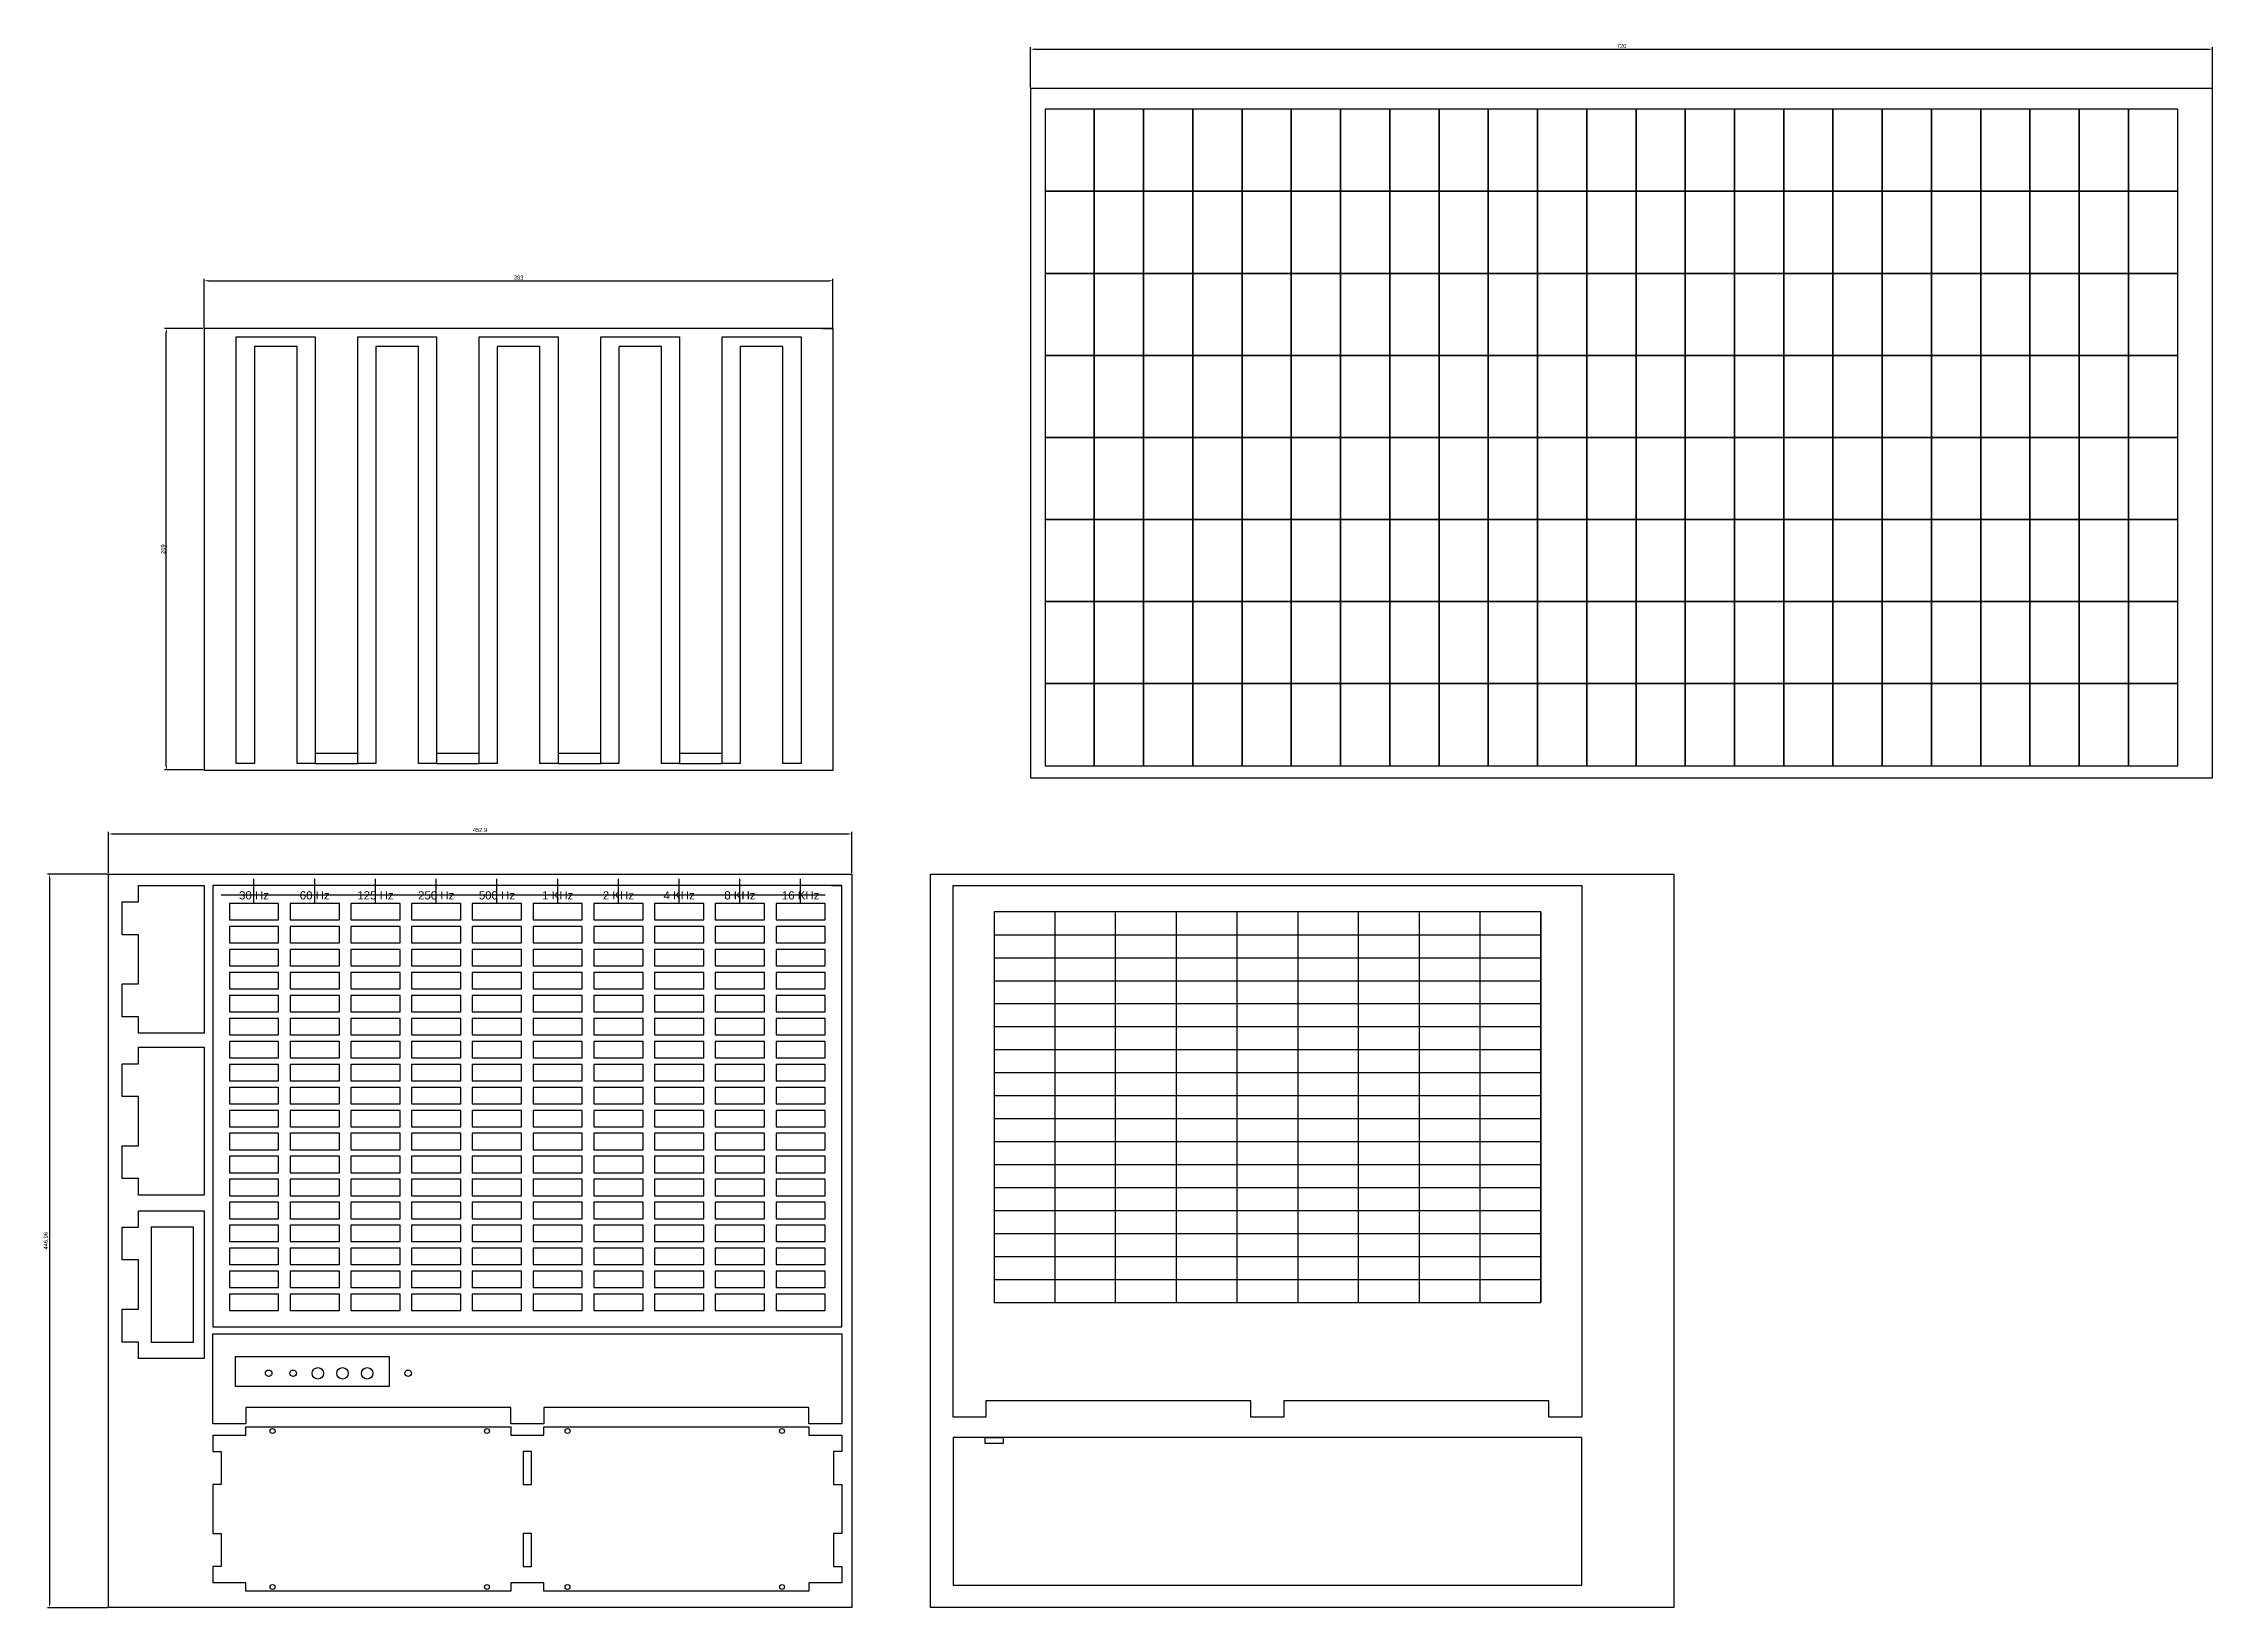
# Model space of a CAD drawing. Header units: millimetres. Extents: x 105 to 1426, y 216 to 1169.
import ezdxf
from ezdxf.enums import TextEntityAlignment as Align

# ---------------------------------------------------------------- set-up
doc = ezdxf.new("R2010")
doc.units = ezdxf.units.MM
for name, color, linetype in [('Frees', 14, 'Continuous'), ('graveren', 50, 'Continuous'), ('hulp', 100, 'Continuous')]:
    doc.layers.add(name, color=color, linetype=linetype)
doc.styles.get("Standard").update_dxf_attribs({"font": 'arial.ttf'})
doc.dimstyles.new('ISO-25', dxfattribs={"dimtxt": 2.5, "dimasz": 2.5, "dimexe": 1.25, "dimexo": 0.625, "dimtad": 1, "dimtxsty": 'Standard', "dimcen": 2.5, "dimadec": 0, "dimazin": 0, "dimtfac": 1, "dimtmove": 0, "dimatfit": 3, "dimfxl": 1, "dimarcsym": 0})

# ---------------------------------------------------------------- blocks, each defined once
blk = doc.blocks.new('*U1')
blk.add_lwpolyline([(-15, -5), (15, -5), (15, 5), (-15, 5)], close=True)
blk = doc.blocks.new('*U2')
at = {"layer": 'Frees', "color": 0, "linetype": 'ByBlock', "lineweight": -2, "transparency": 16777216}
for p in [(0, 238), (37, 238), (74, 238), (111, 238), (148, 238), (185, 238), (222, 238), (259, 238), (296, 238), (333, 238), (0, 224), (37, 224), (74, 224), (111, 224), (148, 224), (185, 224), (222, 224), (259, 224), (296, 224), (333, 224), (0, 210), (37, 210), (74, 210), (111, 210), (148, 210), (185, 210), (222, 210), (259, 210), (296, 210), (333, 210), (0, 196), (37, 196), (74, 196), (111, 196), (148, 196), (185, 196), (222, 196), (259, 196), (296, 196), (333, 196), (0, 182), (37, 182), (74, 182), (111, 182), (148, 182), (185, 182), (222, 182), (259, 182), (296, 182), (333, 182), (0, 168), (37, 168), (74, 168), (111, 168), (148, 168), (185, 168), (222, 168), (259, 168), (296, 168), (333, 168), (0, 154), (37, 154), (74, 154), (111, 154), (148, 154), (185, 154), (222, 154), (259, 154), (296, 154), (333, 154), (0, 140), (37, 140), (74, 140), (111, 140), (148, 140), (185, 140), (222, 140), (259, 140), (296, 140), (333, 140), (0, 126), (37, 126), (74, 126), (111, 126), (148, 126), (185, 126), (222, 126), (259, 126), (296, 126), (333, 126), (0, 112), (37, 112), (74, 112), (111, 112), (148, 112), (185, 112), (222, 112), (259, 112), (296, 112), (333, 112), (0, 98), (37, 98), (74, 98), (111, 98), (148, 98), (185, 98), (222, 98), (259, 98), (296, 98), (333, 98), (0, 84), (37, 84), (74, 84), (111, 84), (148, 84), (185, 84), (222, 84), (259, 84), (296, 84), (333, 84), (0, 70), (37, 70), (74, 70), (111, 70), (148, 70), (185, 70), (222, 70), (259, 70), (296, 70), (333, 70), (0, 56), (37, 56), (74, 56), (111, 56), (148, 56), (185, 56), (222, 56), (259, 56), (296, 56), (333, 56), (0, 42), (37, 42), (74, 42), (111, 42), (148, 42), (185, 42), (222, 42), (259, 42), (296, 42), (333, 42), (0, 28), (37, 28), (74, 28), (111, 28), (148, 28), (185, 28), (222, 28), (259, 28), (296, 28), (333, 28), (0, 14), (37, 14), (74, 14), (111, 14), (148, 14), (185, 14), (222, 14), (259, 14), (296, 14), (333, 14), (0, 0), (37, 0), (74, 0), (111, 0), (148, 0), (185, 0), (222, 0), (259, 0), (296, 0), (333, 0)]:
    blk.add_blockref('*U1', p, dxfattribs=at)
blk = doc.blocks.new('*U4')
at = {"layer": 'hulp'}
blk.add_line((0, -7.5), (0, 7.5), dxfattribs=at)
blk = doc.blocks.new('*U5')
at = {"color": 0, "linetype": 'ByBlock', "lineweight": -2, "transparency": 16777216}
for p in [(0, 0), (37, 0), (74, 0), (111, 0), (148, 0), (185, 0), (222, 0), (259, 0), (296, 0), (333, 0)]:
    blk.add_blockref('*U4', p, dxfattribs=at)
blk = doc.blocks.new('*U6')
at = {"layer": 'Frees'}
blk.add_lwpolyline([(-15, -25), (15, -25), (15, 25), (-15, 25)], close=True, dxfattribs=at)
blk = doc.blocks.new('*U7')
at = {"layer": 'Frees', "color": 0, "linetype": 'ByBlock', "lineweight": -2, "transparency": 16777216}
for p in [(0, 350), (30, 350), (60, 350), (90, 350), (120, 350), (150, 350), (180, 350), (210, 350), (240, 350), (270, 350), (300, 350), (330, 350), (360, 350), (390, 350), (420, 350), (450, 350), (480, 350), (510, 350), (540, 350), (570, 350), (600, 350), (630, 350), (660, 350), (0, 300), (30, 300), (60, 300), (90, 300), (120, 300), (150, 300), (180, 300), (210, 300), (240, 300), (270, 300), (300, 300), (330, 300), (360, 300), (390, 300), (420, 300), (450, 300), (480, 300), (510, 300), (540, 300), (570, 300), (600, 300), (630, 300), (660, 300), (0, 250), (30, 250), (60, 250), (90, 250), (120, 250), (150, 250), (180, 250), (210, 250), (240, 250), (270, 250), (300, 250), (330, 250), (360, 250), (390, 250), (420, 250), (450, 250), (480, 250), (510, 250), (540, 250), (570, 250), (600, 250), (630, 250), (660, 250), (0, 200), (30, 200), (60, 200), (90, 200), (120, 200), (150, 200), (180, 200), (210, 200), (240, 200), (270, 200), (300, 200), (330, 200), (360, 200), (390, 200), (420, 200), (450, 200), (480, 200), (510, 200), (540, 200), (570, 200), (600, 200), (630, 200), (660, 200), (0, 150), (30, 150), (60, 150), (90, 150), (120, 150), (150, 150), (180, 150), (210, 150), (240, 150), (270, 150), (300, 150), (330, 150), (360, 150), (390, 150), (420, 150), (450, 150), (480, 150), (510, 150), (540, 150), (570, 150), (600, 150), (630, 150), (660, 150), (0, 100), (30, 100), (60, 100), (90, 100), (120, 100), (150, 100), (180, 100), (210, 100), (240, 100), (270, 100), (300, 100), (330, 100), (360, 100), (390, 100), (420, 100), (450, 100), (480, 100), (510, 100), (540, 100), (570, 100), (600, 100), (630, 100), (660, 100), (0, 50), (30, 50), (60, 50), (90, 50), (120, 50), (150, 50), (180, 50), (210, 50), (240, 50), (270, 50), (300, 50), (330, 50), (360, 50), (390, 50), (420, 50), (450, 50), (480, 50), (510, 50), (540, 50), (570, 50), (600, 50), (630, 50), (660, 50), (0, 0), (30, 0), (60, 0), (90, 0), (120, 0), (150, 0), (180, 0), (210, 0), (240, 0), (270, 0), (300, 0), (330, 0), (360, 0), (390, 0), (420, 0), (450, 0), (480, 0), (510, 0), (540, 0), (570, 0), (600, 0), (630, 0), (660, 0)]:
    blk.add_blockref('*U6', p, dxfattribs=at)
blk = doc.blocks.new('*D12')
at = {"layer": 'Defpoints', "color": 0, "transparency": 16777216}
for p in [(1426.4, 1165.5), (706.4, 1141.7), (1426.4, 1141.7)]:
    blk.add_point(p, dxfattribs=at)
at = {"layer": 'Frees', "color": 0, "lineweight": -2, "transparency": 16777216}
for p, q in [((706.4, 1142.3), (706.4, 1166.8)), ((708.9, 1165.5), (1423.9, 1165.5)), ((1426.4, 1142.3), (1426.4, 1166.8))]:
    blk.add_line(p, q, dxfattribs=at)
at = {"layer": 'Frees', "color": 0, "transparency": 16777216}
for points in [[(708.9, 1166), (708.9, 1165.1), (706.4, 1165.5)], [(1423.9, 1166), (1423.9, 1165.1), (1426.4, 1165.5)]]:
    blk.add_solid(points, dxfattribs=at)
at = {"layer": 'Frees', "color": 0, "transparency": 16777216, "insert": (1066.4, 1167.5), "char_height": 2.5, "attachment_point": 5}
blk.add_mtext('720', dxfattribs=at)
blk = doc.blocks.new('*D13')
at = {"layer": 'Defpoints', "color": 0, "transparency": 16777216}
for p in [(597.5, 687.4), (144.6, 663), (597.5, 663)]:
    blk.add_point(p, dxfattribs=at)
at = {"layer": 'Frees', "color": 0, "lineweight": -2, "transparency": 16777216}
for p, q in [((144.6, 663.6), (144.6, 688.7)), ((147.1, 687.4), (595, 687.4)), ((597.5, 663.6), (597.5, 688.7))]:
    blk.add_line(p, q, dxfattribs=at)
at = {"layer": 'Frees', "color": 0, "transparency": 16777216}
for points in [[(147.1, 687.8), (147.1, 687), (144.6, 687.4)], [(595, 687.8), (595, 687), (597.5, 687.4)]]:
    blk.add_solid(points, dxfattribs=at)
at = {"layer": 'Frees', "color": 0, "transparency": 16777216, "insert": (371, 689.6), "char_height": 2.5, "attachment_point": 5}
blk.add_mtext('452,9', dxfattribs=at)
blk = doc.blocks.new('*D16')
at = {"layer": 'Defpoints', "color": 0, "transparency": 16777216}
for p in [(144.6, 663), (108.8, 216), (144.6, 216)]:
    blk.add_point(p, dxfattribs=at)
at = {"layer": 'Frees', "color": 0, "lineweight": -2, "transparency": 16777216}
for p, q in [((144, 663), (107.5, 663)), ((108.8, 660.5), (108.8, 218.5)), ((144, 216), (107.5, 216))]:
    blk.add_line(p, q, dxfattribs=at)
at = {"layer": 'Frees', "color": 0, "transparency": 16777216}
for points in [[(108.4, 660.5), (109.2, 660.5), (108.8, 663)], [(108.4, 218.5), (109.2, 218.5), (108.8, 216)]]:
    blk.add_solid(points, dxfattribs=at)
at = {"layer": 'Frees', "color": 0, "transparency": 16777216, "insert": (106.7, 439.5), "char_height": 2.5, "attachment_point": 5, "rotation": 90}
blk.add_mtext('446,96', dxfattribs=at)
blk = doc.blocks.new('*D17')
at = {"layer": 'Defpoints', "color": 0, "transparency": 16777216}
for p in [(586, 1024.5), (203, 995.4), (586, 995.4)]:
    blk.add_point(p, dxfattribs=at)
at = {"layer": 'Frees', "color": 0, "lineweight": -2, "transparency": 16777216}
for p, q in [((203, 996), (203, 1025.7)), ((205.5, 1024.5), (583.5, 1024.5)), ((586, 996), (586, 1025.7))]:
    blk.add_line(p, q, dxfattribs=at)
at = {"layer": 'Frees', "color": 0, "transparency": 16777216}
for points in [[(205.5, 1024.9), (205.5, 1024), (203, 1024.5)], [(583.5, 1024.9), (583.5, 1024), (586, 1024.5)]]:
    blk.add_solid(points, dxfattribs=at)
at = {"layer": 'Frees', "color": 0, "transparency": 16777216, "insert": (394.5, 1026.4), "char_height": 2.5, "attachment_point": 5}
blk.add_mtext('383', dxfattribs=at)
blk = doc.blocks.new('*D18')
at = {"layer": 'Defpoints', "color": 0, "transparency": 16777216}
for p in [(179.9, 995.4), (203, 995.4), (203, 726.4)]:
    blk.add_point(p, dxfattribs=at)
at = {"layer": 'Frees', "color": 0, "lineweight": -2, "transparency": 16777216}
for p, q in [((202.4, 995.4), (178.7, 995.4)), ((179.9, 728.9), (179.9, 992.9)), ((202.4, 726.4), (178.7, 726.4))]:
    blk.add_line(p, q, dxfattribs=at)
at = {"layer": 'Frees', "color": 0, "transparency": 16777216}
for points in [[(179.5, 992.9), (180.4, 992.9), (179.9, 995.4)], [(179.5, 728.9), (180.4, 728.9), (179.9, 726.4)]]:
    blk.add_solid(points, dxfattribs=at)
at = {"layer": 'Frees', "color": 0, "transparency": 16777216, "insert": (178, 860.9), "char_height": 2.5, "attachment_point": 5, "rotation": 90}
blk.add_mtext('269', dxfattribs=at)

msp = doc.modelspace()

# ---------------------------------------------------------------- linework, layer by layer
for p, q in [((1017.128, 402.021), (1017.128, 640.021)), ((684.128, 402.021), (1017.128, 402.021))]:
    msp.add_line(p, q)
at = {"layer": 'Frees'}
for p, q in [((579.829, 995.36), (586.023, 995.36)), ((585.109, 656.021), (591.303, 656.021)), ((208.303, 402.021), (208.303, 387.021)), ((208.303, 387.021), (591.303, 387.021)), ((208.303, 387.021), (591.303, 387.021))]:
    msp.add_line(p, q, dxfattribs=at)
for points in [[(706.4, 721.699), (1426.4, 721.699), (1426.4, 1141.699), (706.4, 1141.699)], [(203.023, 726.36), (586.023, 726.36), (586.023, 995.36), (203.023, 995.36)], [(270.523, 730.36), (296.523, 730.36), (296.523, 736.36), (270.523, 736.36)], [(344.523, 730.36), (370.523, 730.36), (370.523, 736.36), (344.523, 736.36)], [(418.523, 730.36), (444.523, 730.36), (444.523, 736.36), (418.523, 736.36)], [(492.523, 730.36), (518.523, 730.36), (518.523, 736.36), (492.523, 736.36)], [(144.589, 663.004), (597.491, 663.004), (597.491, 216.044), (144.589, 216.044)], [(645.386, 663.004), (1098.288, 663.004), (1098.288, 216.044), (645.386, 216.044)], [(208.303, 387.021), (591.303, 387.021), (591.303, 656.021), (208.303, 656.021)], [(170.721, 447.876), (170.721, 377.876), (196.4, 377.876), (196.4, 447.876)], [(659.128, 229.657), (1042.128, 229.657), (1042.128, 319.657), (659.128, 319.657)], [(678.628, 319.657), (689.628, 319.657), (689.628, 316.118), (678.628, 316.118)], [(397.303, 291.128), (402.303, 291.128), (402.303, 311.128), (397.303, 311.128)], [(397.303, 241.128), (402.303, 241.128), (402.303, 261.128), (397.303, 261.128)]]:
    msp.add_lwpolyline(points, close=True, dxfattribs=at)
for points in [[(222.523, 990.36), (270.523, 990.36), (270.523, 730.36), (259.523, 730.36), (259.523, 984.36), (233.523, 984.36), (233.523, 730.36), (222.523, 730.36), (222.523, 990.36)], [(296.523, 990.36), (344.523, 990.36), (344.523, 730.36), (333.523, 730.36), (333.523, 984.36), (307.523, 984.36), (307.523, 730.36), (296.523, 730.36), (296.523, 990.36)], [(370.523, 990.36), (418.523, 990.36), (418.523, 730.36), (407.523, 730.36), (407.523, 984.36), (381.523, 984.36), (381.523, 730.36), (370.523, 730.36), (370.523, 990.36)], [(444.523, 990.36), (492.523, 990.36), (492.523, 730.36), (481.523, 730.36), (481.523, 984.36), (455.523, 984.36), (455.523, 730.36), (444.523, 730.36), (444.523, 990.36)], [(518.523, 990.36), (566.523, 990.36), (566.523, 730.36), (555.523, 730.36), (555.523, 984.36), (529.523, 984.36), (529.523, 730.36), (518.523, 730.36), (518.523, 990.36)], [(162.94, 656.021), (202.94, 656.021), (202.94, 566.021), (162.94, 566.021), (162.94, 576.021), (152.94, 576.021), (152.94, 596.021), (162.94, 596.021), (162.94, 626.021), (152.94, 626.021), (152.94, 646.021), (162.94, 646.021), (162.94, 656.021)], [(659.128, 332.021), (659.128, 656.021), (1042.128, 656.021), (1042.128, 332.021), (1022.128, 332.021), (1022.128, 342.021), (860.628, 342.021), (860.628, 332.021), (840.628, 332.021), (840.628, 342.021), (679.128, 342.021), (679.128, 332.021), (659.128, 332.021)], [(162.94, 557.413), (202.94, 557.413), (202.94, 467.413), (162.94, 467.413), (162.94, 477.413), (152.94, 477.413), (152.94, 497.413), (162.94, 497.413), (162.94, 527.413), (152.94, 527.413), (152.94, 547.413), (162.94, 547.413), (162.94, 557.413)], [(162.94, 457.876), (202.94, 457.876), (202.94, 367.876), (162.94, 367.876), (162.94, 377.876), (152.94, 377.876), (152.94, 397.876), (162.94, 397.876), (162.94, 427.876), (152.94, 427.876), (152.94, 447.876), (162.94, 447.876), (162.94, 457.876)], [(208.303, 327.952), (208.303, 382.952), (591.303, 382.952), (591.303, 327.952), (571.303, 327.952), (571.303, 337.952), (409.803, 337.952), (409.803, 327.952), (389.803, 327.952), (389.803, 337.952), (228.303, 337.952), (228.303, 327.952), (208.303, 327.952)], [(208.303, 321.128), (228.303, 321.128), (228.303, 326.128), (389.803, 326.128), (389.803, 321.128), (409.803, 321.128), (409.803, 326.128), (571.303, 326.128), (571.303, 321.128), (591.303, 321.128), (591.303, 311.128), (586.303, 311.128), (586.303, 291.128), (591.303, 291.128), (591.303, 261.128), (586.303, 261.128), (586.303, 241.128), (591.303, 241.128), (591.303, 231.128), (571.303, 231.128), (571.303, 226.128), (409.803, 226.128), (409.803, 231.128), (389.803, 231.128), (389.803, 226.128), (228.303, 226.128), (228.303, 231.128), (208.303, 231.128)], [(208.303, 321.128), (208.303, 311.128), (213.303, 311.128), (213.303, 291.128), (208.303, 291.128), (208.303, 261.128), (213.303, 261.128), (213.303, 241.128), (208.303, 241.128), (208.303, 231.128)]]:
    msp.add_lwpolyline(points, dxfattribs=at)
for centre, radius in [((242.244, 358.809), 2), ((257.244, 358.809), 2), ((272.244, 358.809), 3.5), ((287.244, 358.809), 3.5), ((302.244, 358.809), 3.5), ((327.244, 358.809), 2), ((244.645, 323.628), 1.5), ((375.271, 323.628), 1.5), ((424.336, 323.628), 1.5), ((554.962, 323.628), 1.5), ((244.645, 228.628), 1.5), ((375.271, 228.628), 1.5), ((424.336, 228.628), 1.5), ((554.962, 228.628), 1.5)]:
    msp.add_circle(centre, radius, dxfattribs=at)
at = {"layer": 'graveren'}
for p, q in [((684.128, 640.021), (684.128, 402.021)), ((1017.128, 640.021), (684.128, 640.021)), ((721.128, 640.021), (721.128, 402.021)), ((758.128, 402.021), (758.128, 640.021)), ((795.128, 640.021), (795.128, 402.021)), ((832.128, 402.021), (832.128, 640.021)), ((869.128, 640.021), (869.128, 402.021)), ((906.128, 402.021), (906.128, 640.021)), ((943.128, 640.021), (943.128, 402.021)), ((980.128, 640.021), (980.128, 402.021)), ((1017.128, 640.021), (1017.128, 402.021)), ((684.128, 626.021), (1017.128, 626.021)), ((684.128, 612.021), (1017.128, 612.021)), ((684.128, 598.021), (1017.128, 598.021)), ((684.128, 584.021), (1017.128, 584.021)), ((684.128, 570.021), (1017.128, 570.021)), ((684.128, 556.021), (1017.128, 556.021)), ((684.128, 542.021), (1017.128, 542.021)), ((684.128, 528.021), (1017.128, 528.021)), ((684.128, 514.021), (1017.128, 514.021)), ((684.128, 500.021), (1017.128, 500.021)), ((684.128, 486.021), (1017.128, 486.021)), ((684.128, 472.021), (1017.128, 472.021)), ((684.128, 458.021), (1017.128, 458.021)), ((684.128, 444.021), (1017.128, 444.021)), ((684.128, 430.021), (1017.128, 430.021)), ((684.128, 416.021), (1017.128, 416.021)), ((684.128, 402.021), (1017.128, 402.021))]:
    msp.add_line(p, q, dxfattribs=at)
at = {"layer": 'hulp'}
for p, q in [((581.303, 650.021), (213.271, 650.021)), ((1042.128, 391.021), (1042.128, 336.021))]:
    msp.add_line(p, q, dxfattribs=at)
msp.add_lwpolyline([(221.921, 350.907), (315.921, 350.907), (315.921, 368.907), (221.921, 368.907)], close=True, dxfattribs=at)

# ---------------------------------------------------------------- block references
msp.add_blockref('*U5', (233.303, 652.521))
at = {"layer": 'Frees'}
for name, p in [('*U7', (730.157, 753.983)), ('*U2', (233.303, 402.021))]:
    msp.add_blockref(name, p, dxfattribs=at)

# ---------------------------------------------------------------- texts
for s, p in [('30 Hz', (233.303, 650.021)), ('60 Hz', (270.303, 650.021)), ('125 Hz', (307.303, 650.021)), ('250 Hz', (344.303, 650.021)), ('500 Hz', (381.303, 650.021)), ('1 KHz', (418.303, 650.021)), ('2 KHz', (455.303, 650.021)), ('4 KHz', (492.303, 650.021)), ('8 KHz', (529.303, 650.021)), ('16 KHz', (566.303, 650.021))]:
    msp.add_text(s, height=5).set_placement(p, align=Align.MIDDLE)

# ---------------------------------------------------------------- dimensions: what is measured, and where the dimension line sits
for base, p1, p2, picture, middle in [((1426.4, 1165.549), (706.4, 1141.699), (1426.4, 1141.699), '*D12', (1066.4, 1167.451)), ((586.023, 1024.462), (203.023, 995.36), (586.023, 995.36), '*D17', (394.523, 1026.364)), ((597.491, 687.431), (144.589, 663.004), (597.491, 663.004), '*D13', (371.04, 689.558))]:
    dim = msp.add_linear_dim(base=base, p1=p1, p2=p2, dimstyle='ISO-25', dxfattribs=at)
    dim.commit()
    dim.dimension.update_dxf_attribs({"geometry": picture, "text_midpoint": middle})
dim = msp.add_linear_dim(base=(179.939, 995.36), p1=(203.023, 726.36), p2=(203.023, 995.36), angle=90, dimstyle='ISO-25', dxfattribs=at)
dim.commit()
dim.dimension.update_dxf_attribs({"geometry": '*D18', "text_midpoint": (178.037, 860.86)})
dim = msp.add_aligned_dim(p1=(144.589, 663.004), p2=(144.589, 216.044), distance=-35.801, dimstyle='ISO-25', dxfattribs=at)
dim.commit()
dim.dimension.update_dxf_attribs({"geometry": '*D16', "text_midpoint": (106.661, 439.524)})

doc.saveas('drawing.dxf')
